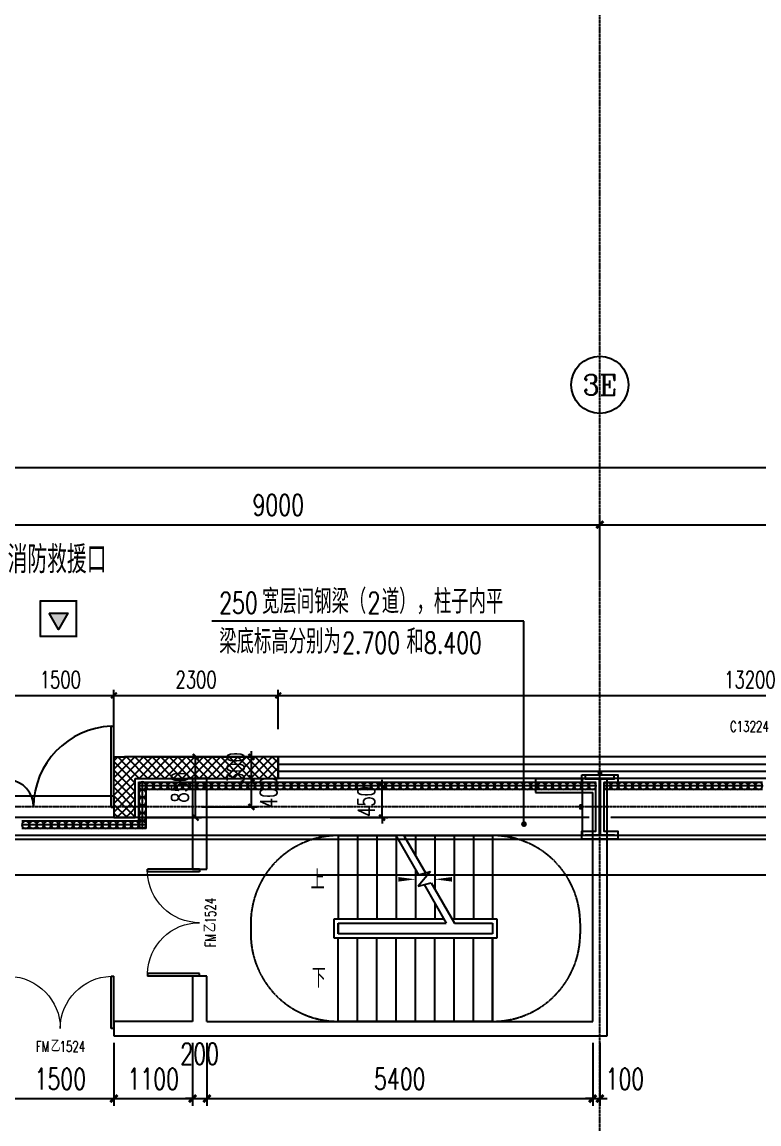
# Model space of a CAD drawing. Extents: x -954573 to 446329, y 489853 to 1226784.
# Drawn here: x -172940 to -162628, y 616286 to 631699 of the extents above; entities that cross this region are included whole.
import ezdxf
from ezdxf.enums import TextEntityAlignment as Align

# ---------------------------------------------------------------- set-up
doc = ezdxf.new("R2010")
doc.units = 0
doc.header["$LTSCALE"] = 10
doc.header["$MEASUREMENT"] = 0
doc.linetypes.add('10平面$0$DOTE', pattern=[2.42, 2, -0.2, 0.02, -0.2])
doc.linetypes.add('10平面$1$DASH', pattern=[0.35, 0.25, -0.1])
doc.layers.get('Defpoints').update_dxf_attribs({"color": 210})
for name, color, linetype in [('10平面$0$10平面$0$WINDOW', 8, 'Continuous'), ('10平面$0$A-AXIS-D', 8, 'Continuous'), ('10平面$0$A-AXIS-DOTE', 8, '10平面$0$DOTE'), ('10平面$0$A-AXIS-DP', 8, 'Continuous'), ('10平面$0$A-AXIS-SYMB', 8, 'Continuous'), ('10平面$0$A-HATCH-2', 8, 'Continuous'), ('10平面$0$A-HRAIL', 8, 'Continuous'), ('10平面$0$A-SFCE', 8, 'Continuous'), ('10平面$0$A-TEXT', 8, 'Continuous'), ('10平面$0$A-WINDOW', 8, 'Continuous'), ('10平面$0$A-加建区域', 252, 'Continuous'), ('10平面$0$AS-COLN', 8, 'Continuous'), ('10平面$0$AS-WALL', 8, 'Continuous'), ('10平面$0$DIM_SYMB', 8, 'Continuous'), ('10平面$0$DOOR_FIRE_TEXT', 7, 'Continuous'), ('10平面$0$PUB_HATCH', 8, 'Continuous'), ('10平面$0$PUB_TEXT', 8, 'Continuous'), ('10平面$0$RP-N2-01$0$$0$A-WIND-J', 8, 'Continuous'), ('10平面$0$RP-N2-01$0$A-WIND-J', 8, 'Continuous'), ('10平面$0$建-窗', 8, 'Continuous'), ('10平面$0$建-门窗编号', 8, 'Continuous'), ('A-LIN-V', 9, 'Continuous')]:
    doc.layers.add(name, color=color, linetype=linetype)
doc.styles.add('10平面$0$_TCH_AXIS', font='COMPLEX', dxfattribs={"bigfont": 'GBCBIG'})
doc.styles.add('10平面$0$_TCH_DIM', font='SIMPLEX', dxfattribs={"bigfont": 'GBCBIG'})
doc.styles.add('10平面$0$_TCH_DIM_T3', font='SIMPLEX', dxfattribs={"width": 0.705882, "bigfont": 'GBCBIG'})
doc.styles.add('10平面$0$_TCH_WINDOW', font='SIMPLEX', dxfattribs={"height": 3.5, "bigfont": 'GBCBIG'})
doc.styles.add('10平面$0$A-WIN-LABEL', font='SIMPLEX', dxfattribs={"bigfont": 'GBCBIG'})
doc.dimstyles.new('10平面$0$_TCH_ARCH&&10', dxfattribs={"dimtxt": 29.75, "dimasz": 10, "dimexe": 10, "dimexo": 10, "dimgap": 12.625, "dimtad": 1, "dimdec": 0, "dimzin": 0, "dimdsep": 46, "dimtxsty": '10平面$0$_TCH_DIM_T3', "dimblk": '10平面$0$_ArchTick', "dimcen": 0.09, "dimclrt": 7, "dimazin": 2, "dimtfac": 1, "dimtdec": 0, "dimtix": 1, "dimtmove": 2, "dimatfit": 3, "dimfxl": 0, "dimtolj": 1, "dimtzin": 0, "dimarcsym": 0})
doc.dimstyles.new('10平面$0$_TCH_ARCH&&100', dxfattribs={"dimtxt": 297.5, "dimasz": 100, "dimexe": 100, "dimexo": 100, "dimgap": 126.25, "dimtad": 1, "dimdec": 0, "dimzin": 0, "dimdsep": 46, "dimtxsty": '10平面$0$_TCH_DIM_T3', "dimblk": '10平面$0$_ArchTick', "dimcen": 0.09, "dimclrt": 7, "dimazin": 2, "dimtfac": 1, "dimtdec": 0, "dimtix": 1, "dimtmove": 2, "dimatfit": 3, "dimfxl": 0, "dimtolj": 1, "dimtzin": 0, "dimarcsym": 0})
doc.dimstyles.new('10平面$0$_TCH_ARCH&&80', dxfattribs={"dimtxt": 238, "dimasz": 80, "dimexe": 80, "dimexo": 80, "dimgap": 101, "dimtad": 1, "dimdec": 0, "dimzin": 0, "dimdsep": 46, "dimtxsty": '10平面$0$_TCH_DIM_T3', "dimblk": '10平面$0$_ArchTick', "dimcen": 0.09, "dimclrt": 7, "dimazin": 2, "dimtfac": 1, "dimtdec": 0, "dimtix": 1, "dimtmove": 2, "dimatfit": 3, "dimfxl": 0, "dimtolj": 1, "dimtzin": 0, "dimarcsym": 0})
pattern_1 = [(45, (60, 0), (-60.000061, 60.000061), []), (135, (60, 0), (-60.000061, -60.000061), [])]

# ---------------------------------------------------------------- blocks, each defined once
blk = doc.blocks.new('10平面$0$_ArchTick')
at = {"color": 0, "linetype": 'ByBlock', "const_width": 0.4}
blk.add_lwpolyline([(-0.5, -0.5), (0.5, 0.5)], dxfattribs=at)
blk = doc.blocks.new('*D3105')
at = {"layer": '10平面$0$A-AXIS-D', "color": 0, "lineweight": -2}
for p, q in [((46882, -180910), (46882, -180052)), ((46882, -180152), (55882, -180152)), ((55882, -180910), (55882, -180052))]:
    blk.add_line(p, q, dxfattribs=at)
at = {"layer": 'Defpoints', "color": 0}
for p in [(55882, -180152), (46882, -181010), (55882, -181010)]:
    blk.add_point(p, dxfattribs=at)
at = {"layer": '10平面$0$A-AXIS-D', "color": 0, "lineweight": -2, "xscale": 100, "yscale": 100, "zscale": 100, "rotation": 180}
blk.add_blockref('10平面$0$_ArchTick', (46882, -180152), dxfattribs=at)
at = {"layer": '10平面$0$A-AXIS-D', "color": 0, "lineweight": -2, "xscale": 100, "yscale": 100, "zscale": 100}
blk.add_blockref('10平面$0$_ArchTick', (55882, -180152), dxfattribs=at)
at = {"layer": '10平面$0$A-AXIS-D', "color": 7, "insert": (51382, -179877), "char_height": 297.5, "attachment_point": 5, "style": '10平面$0$_TCH_DIM_T3'}
blk.add_mtext('\\A1;9000', dxfattribs=at)
blk = doc.blocks.new('*D3106')
at = {"layer": '10平面$0$A-AXIS-D', "color": 0, "lineweight": -2}
for p, q in [((55882, -180910), (55882, -180052)), ((55882, -180152), (64882, -180152)), ((64882, -180910), (64882, -180052))]:
    blk.add_line(p, q, dxfattribs=at)
at = {"layer": 'Defpoints', "color": 0}
for p in [(64882, -180152), (55882, -181010), (64882, -181010)]:
    blk.add_point(p, dxfattribs=at)
at = {"layer": '10平面$0$A-AXIS-D', "color": 0, "lineweight": -2, "xscale": 100, "yscale": 100, "zscale": 100, "rotation": 180}
blk.add_blockref('10平面$0$_ArchTick', (55882, -180152), dxfattribs=at)
at = {"layer": '10平面$0$A-AXIS-D', "color": 0, "lineweight": -2, "xscale": 100, "yscale": 100, "zscale": 100}
blk.add_blockref('10平面$0$_ArchTick', (64882, -180152), dxfattribs=at)
at = {"layer": '10平面$0$A-AXIS-D', "color": 7, "insert": (60382, -179877), "char_height": 297.5, "attachment_point": 5, "style": '10平面$0$_TCH_DIM_T3'}
blk.add_mtext('\\A1;9000', dxfattribs=at)
blk = doc.blocks.new('*D3111')
at = {"layer": '10平面$0$A-AXIS-D', "color": 0, "lineweight": -2}
for p, q in [((-93018, -180810), (-93018, -179252)), ((92682, -180810), (92682, -179252)), ((-93018, -179352), (92682, -179352))]:
    blk.add_line(p, q, dxfattribs=at)
at = {"layer": 'Defpoints', "color": 0}
for p in [(92682, -179352), (-93018, -180910), (92682, -180910)]:
    blk.add_point(p, dxfattribs=at)
at = {"layer": '10平面$0$A-AXIS-D', "color": 0, "lineweight": -2, "xscale": 100, "yscale": 100, "zscale": 100, "rotation": 180}
blk.add_blockref('10平面$0$_ArchTick', (-93018, -179352), dxfattribs=at)
at = {"layer": '10平面$0$A-AXIS-D', "color": 0, "lineweight": -2, "xscale": 100, "yscale": 100, "zscale": 100}
blk.add_blockref('10平面$0$_ArchTick', (92682, -179352), dxfattribs=at)
at = {"layer": '10平面$0$A-AXIS-D', "color": 7, "insert": (-168, -179077), "char_height": 297.5, "attachment_point": 5, "style": '10平面$0$_TCH_DIM_T3'}
blk.add_mtext('\\A1;185700', dxfattribs=at)
blk = doc.blocks.new('*D3389')
at = {"layer": '10平面$0$A-AXIS-DP', "color": 0, "lineweight": -2}
for p, q in [((-168630, 621020), (-167822, 621020)), ((-167902, 621020), (-167902, 621100)), ((-167902, 620570), (-167902, 621020)), ((-168630, 620570), (-167822, 620570)), ((-167902, 620570), (-167902, 620490))]:
    blk.add_line(p, q, dxfattribs=at)
at = {"layer": 'Defpoints', "color": 0}
for p in [(-168710, 621020), (-167902, 621020), (-168710, 620570)]:
    blk.add_point(p, dxfattribs=at)
at = {"layer": '10平面$0$A-AXIS-DP', "color": 0, "lineweight": -2, "xscale": 80, "yscale": 80, "zscale": 80}
for p, rotation in [((-167902, 621020), 270), ((-167902, 620570), 90)]:
    blk.add_blockref('10平面$0$_ArchTick', p, dxfattribs=dict(at, rotation=rotation))
at = {"layer": '10平面$0$A-AXIS-DP', "color": 7, "insert": (-168122, 620795), "char_height": 238, "attachment_point": 5, "rotation": 90, "style": '10平面$0$_TCH_DIM_T3'}
blk.add_mtext('\\A1;450', dxfattribs=at)
blk = doc.blocks.new('10平面$0$4324324')
at = {"layer": '10平面$0$A-HATCH-2', "linetype": '10平面$1$DASH'}
for p, q in [((-294754.2, 620270), (-135554.2, 620270)), ((-294754.2, 619770), (-135554.2, 619770))]:
    blk.add_line(p, q, dxfattribs=at)
blk = doc.blocks.new('*D3408')
at = {"layer": '10平面$0$A-AXIS-DP', "color": 0, "lineweight": -2}
for p, q in [((-165054, 621030), (-165054, 621079)), ((-165054, 621069), (-164654, 621069)), ((-164654, 621030), (-164654, 621079))]:
    blk.add_line(p, q, dxfattribs=at)
at = {"layer": 'Defpoints', "color": 0}
for p in [(-165054, 621020), (-164654, 621069), (-164654, 621020)]:
    blk.add_point(p, dxfattribs=at)
at = {"layer": '10平面$0$A-AXIS-DP', "color": 0, "lineweight": -2, "xscale": 10, "yscale": 10, "zscale": 10, "rotation": 180}
blk.add_blockref('10平面$0$_ArchTick', (-165054, 621069), dxfattribs=at)
at = {"layer": '10平面$0$A-AXIS-DP', "color": 0, "lineweight": -2, "xscale": 10, "yscale": 10, "zscale": 10}
blk.add_blockref('10平面$0$_ArchTick', (-164654, 621069), dxfattribs=at)
at = {"layer": '10平面$0$A-AXIS-DP', "color": 7, "insert": (-164854, 621096), "char_height": 29.8, "attachment_point": 5, "style": '10平面$0$_TCH_DIM_T3'}
blk.add_mtext('\\A1;400', dxfattribs=at)
blk = doc.blocks.new('*D3409')
at = {"layer": '10平面$0$A-AXIS-DP', "color": 0, "lineweight": -2}
for p, q in [((-165064, 621020), (-165105, 621020)), ((-165095, 620220), (-165095, 621020)), ((-165064, 620220), (-165105, 620220))]:
    blk.add_line(p, q, dxfattribs=at)
at = {"layer": 'Defpoints', "color": 0}
for p in [(-165095, 621020), (-165054, 621020), (-165054, 620220)]:
    blk.add_point(p, dxfattribs=at)
at = {"layer": '10平面$0$A-AXIS-DP', "color": 0, "lineweight": -2, "xscale": 10, "yscale": 10, "zscale": 10}
for p, rotation in [((-165095, 621020), 90), ((-165095, 620220), 270)]:
    blk.add_blockref('10平面$0$_ArchTick', p, dxfattribs=dict(at, rotation=rotation))
at = {"layer": '10平面$0$A-AXIS-DP', "color": 7, "insert": (-165123, 620620), "char_height": 29.8, "attachment_point": 5, "rotation": 90, "style": '10平面$0$_TCH_DIM_T3'}
blk.add_mtext('\\A1;800', dxfattribs=at)
blk = doc.blocks.new('10平面$0$RP-N2-01$0$$0$xfjy')
at = {"layer": '10平面$0$RP-N2-01$0$$0$A-WIND-J'}
h = blk.add_hatch(color=256, dxfattribs=at)
h.dxf.hatch_style = 1
h.paths.add_polyline_path([(1141876, -26214), (1142135, -26214), (1142005, -25989)])
at = {"layer": '10平面$0$RP-N2-01$0$$0$A-WIND-J', "const_width": 25}
blk.add_lwpolyline([(1141755, -25889), (1141755, -26389), (1142255, -26389), (1142255, -25889)], close=True, dxfattribs=at)
at = {"layer": '10平面$0$RP-N2-01$0$$0$A-WIND-J'}
for points in [[(1141755, -26389), (1142255, -26389), (1142255, -25889), (1141755, -25889)], [(1141876, -26214), (1142135, -26214), (1142005, -25989)]]:
    blk.add_lwpolyline(points, close=True, dxfattribs=at)
blk = doc.blocks.new('10平面$0$RP-N2-01$0$xfjy')
at = {"layer": '10平面$0$RP-N2-01$0$$0$A-WIND-J'}
blk.add_blockref('10平面$0$RP-N2-01$0$$0$xfjy', (0, 0), dxfattribs=at)
blk = doc.blocks.new('10平面$0$1232')
at = {"layer": '10平面$0$RP-N2-01$0$A-WIND-J', "xscale": -1, "rotation": 180}
blk.add_blockref('10平面$0$RP-N2-01$0$xfjy', (-1314435, 597215, 0), dxfattribs=at)
at = {"layer": '10平面$0$A-TEXT', "style": '10平面$0$_TCH_DIM'}
blk.add_text('消防救援口', height=384.1, dxfattribs=at).set_placement((-173141, 623989, 0))
blk = doc.blocks.new('10平面$0$$DorLib2D$00000002')
for p, q in [((-0.5, 0), (-0.5, 0.4875)), ((-0.475, 0.4875), (-0.5, 0.4875)), ((-0.475, 0), (-0.475, 0.4875)), ((0.475, 0), (0.475, 0.4875)), ((0.475, 0.4875), (0.5, 0.4875)), ((0.5, 0), (0.5, 0.4875)), ((-0.5, 0), (-0.475, 0)), ((0.5, 0), (0.475, 0))]:
    blk.add_line(p, q)
at = {"lineweight": 13}
for centre, start, end in [((-0.4875, 0), 0, 88.53072), ((0.4875, 0), 91.46928, 180)]:
    blk.add_arc(centre, 0.4875, start, end, dxfattribs=at)
blk = doc.blocks.new('*D3512')
at = {"layer": '10平面$0$A-加建区域', "color": 0, "lineweight": -2}
for p, q in [((-173154, 617420), (-173154, 616540)), ((-171654, 617420), (-171654, 616540)), ((-173154, 616640), (-171654, 616640))]:
    blk.add_line(p, q, dxfattribs=at)
at = {"layer": 'Defpoints', "color": 0}
for p in [(-173154, 617520), (-171654, 617520), (-171654, 616640)]:
    blk.add_point(p, dxfattribs=at)
at = {"layer": '10平面$0$A-加建区域', "color": 0, "lineweight": -2, "xscale": 100, "yscale": 100, "zscale": 100, "rotation": 180}
blk.add_blockref('10平面$0$_ArchTick', (-173154, 616640), dxfattribs=at)
at = {"layer": '10平面$0$A-加建区域', "color": 0, "lineweight": -2, "xscale": 100, "yscale": 100, "zscale": 100}
blk.add_blockref('10平面$0$_ArchTick', (-171654, 616640), dxfattribs=at)
at = {"layer": '10平面$0$A-加建区域', "color": 7, "insert": (-172404, 616915), "char_height": 297.5, "attachment_point": 5, "style": '10平面$0$_TCH_DIM_T3'}
blk.add_mtext('\\A1;1500', dxfattribs=at)
blk = doc.blocks.new('*D3513')
at = {"layer": '10平面$0$A-加建区域', "color": 0, "lineweight": -2}
for p, q in [((-171654, 617420), (-171654, 616540)), ((-170554, 617420), (-170554, 616540)), ((-171654, 616640), (-170554, 616640))]:
    blk.add_line(p, q, dxfattribs=at)
at = {"layer": 'Defpoints', "color": 0}
for p in [(-171654, 617520), (-170554, 617520), (-170554, 616640)]:
    blk.add_point(p, dxfattribs=at)
at = {"layer": '10平面$0$A-加建区域', "color": 0, "lineweight": -2, "xscale": 100, "yscale": 100, "zscale": 100, "rotation": 180}
blk.add_blockref('10平面$0$_ArchTick', (-171654, 616640), dxfattribs=at)
at = {"layer": '10平面$0$A-加建区域', "color": 0, "lineweight": -2, "xscale": 100, "yscale": 100, "zscale": 100}
blk.add_blockref('10平面$0$_ArchTick', (-170554, 616640), dxfattribs=at)
at = {"layer": '10平面$0$A-加建区域', "color": 7, "insert": (-171104, 616915), "char_height": 297.5, "attachment_point": 5, "style": '10平面$0$_TCH_DIM_T3'}
blk.add_mtext('\\A1;1100', dxfattribs=at)
blk = doc.blocks.new('*D3514')
at = {"layer": '10平面$0$A-加建区域', "color": 0, "lineweight": -2}
for p, q in [((-170554, 617420), (-170554, 616540)), ((-170354, 617420), (-170354, 616540)), ((-170554, 616640), (-170654, 616640)), ((-170554, 616640), (-170354, 616640)), ((-170354, 616640), (-170254, 616640))]:
    blk.add_line(p, q, dxfattribs=at)
at = {"layer": 'Defpoints', "color": 0}
for p in [(-170554, 617520), (-170354, 617520), (-170354, 616640)]:
    blk.add_point(p, dxfattribs=at)
at = {"layer": '10平面$0$A-加建区域', "color": 0, "lineweight": -2, "xscale": 100, "yscale": 100, "zscale": 100}
blk.add_blockref('10平面$0$_ArchTick', (-170554, 616640), dxfattribs=at)
at = {"layer": '10平面$0$A-加建区域', "color": 0, "lineweight": -2, "xscale": 100, "yscale": 100, "zscale": 100, "rotation": 180}
blk.add_blockref('10平面$0$_ArchTick', (-170354, 616640), dxfattribs=at)
at = {"layer": '10平面$0$A-加建区域', "color": 7, "insert": (-170454, 617265), "char_height": 297.5, "attachment_point": 5, "style": '10平面$0$_TCH_DIM_T3'}
blk.add_mtext('\\A1;200', dxfattribs=at)
blk = doc.blocks.new('*D3515')
at = {"layer": '10平面$0$A-加建区域', "color": 0, "lineweight": -2}
for p, q in [((-170354, 617420), (-170354, 616540)), ((-164954, 617420), (-164954, 616540)), ((-170354, 616640), (-164954, 616640))]:
    blk.add_line(p, q, dxfattribs=at)
at = {"layer": 'Defpoints', "color": 0}
for p in [(-170354, 617520), (-164954, 617520), (-164954, 616640)]:
    blk.add_point(p, dxfattribs=at)
at = {"layer": '10平面$0$A-加建区域', "color": 0, "lineweight": -2, "xscale": 100, "yscale": 100, "zscale": 100, "rotation": 180}
blk.add_blockref('10平面$0$_ArchTick', (-170354, 616640), dxfattribs=at)
at = {"layer": '10平面$0$A-加建区域', "color": 0, "lineweight": -2, "xscale": 100, "yscale": 100, "zscale": 100}
blk.add_blockref('10平面$0$_ArchTick', (-164954, 616640), dxfattribs=at)
at = {"layer": '10平面$0$A-加建区域', "color": 7, "insert": (-167654, 616915), "char_height": 297.5, "attachment_point": 5, "style": '10平面$0$_TCH_DIM_T3'}
blk.add_mtext('\\A1;5400', dxfattribs=at)
blk = doc.blocks.new('*D3516')
at = {"layer": '10平面$0$A-加建区域', "color": 0, "lineweight": -2}
for p, q in [((-164954, 617420), (-164954, 616540)), ((-164854, 617420), (-164854, 616540)), ((-164954, 616640), (-165054, 616640)), ((-164954, 616640), (-164854, 616640)), ((-164854, 616640), (-164754, 616640))]:
    blk.add_line(p, q, dxfattribs=at)
at = {"layer": 'Defpoints', "color": 0}
for p in [(-164954, 617520), (-164854, 617520), (-164854, 616640)]:
    blk.add_point(p, dxfattribs=at)
at = {"layer": '10平面$0$A-加建区域', "color": 0, "lineweight": -2, "xscale": 100, "yscale": 100, "zscale": 100}
blk.add_blockref('10平面$0$_ArchTick', (-164954, 616640), dxfattribs=at)
at = {"layer": '10平面$0$A-加建区域', "color": 0, "lineweight": -2, "xscale": 100, "yscale": 100, "zscale": 100, "rotation": 180}
blk.add_blockref('10平面$0$_ArchTick', (-164854, 616640), dxfattribs=at)
at = {"layer": '10平面$0$A-加建区域', "color": 7, "insert": (-164504, 616915), "char_height": 297.5, "attachment_point": 5, "style": '10平面$0$_TCH_DIM_T3'}
blk.add_mtext('\\A1;100', dxfattribs=at)
blk = doc.blocks.new('10平面$0$99平面图例外参$0$$LinePat$圆环')
for points in [[(0, 150), (300, 150)], [(0, 0), (300, 0)], [(0, -150), (300, -150)]]:
    blk.add_lwpolyline(points)
at = {"color": 0}
blk.add_circle((150, 0), 150, dxfattribs=at)
blk = doc.blocks.new('10平面$0$34242343243')
at = {"layer": '10平面$0$A-HRAIL', "yscale": 0.3333333333333333, "zscale": 0.3333333333333333}
for p, xscale, rotation in [((-171254, 620962), -0.3611111227129974, 270), ((-171203, 621014), -0.3384127415496768, 359.9999999997966), ((-171101, 621014), -0.3384127415496768, 359.9999999997966), ((-171000, 621014), -0.3384127415496768, 359.9999999997966), ((-170898, 621014), -0.3384127415496768, 359.9999999997966), ((-170797, 621014), -0.3384127415496768, 359.9999999997966), ((-170695, 621014), -0.3384127415496768, 359.9999999997966), ((-170594, 621014), -0.3384127415496768, 359.9999999997966), ((-170492, 621014), -0.3384127415496768, 359.9999999997966), ((-170390, 621014), -0.3384127415496768, 359.9999999997966), ((-170289, 621014), -0.3384127415496768, 359.9999999997966), ((-170187, 621014), -0.3384127415496768, 359.9999999997966), ((-170086, 621014), -0.3384127415496768, 359.9999999997966), ((-169984, 621014), -0.3384127415496768, 359.9999999997966), ((-169883, 621014), -0.3384127415496768, 359.9999999997966), ((-169781, 621014), -0.3384127415496768, 359.9999999997966), ((-169680, 621014), -0.3384127415496768, 359.9999999997966), ((-169578, 621014), -0.3384127415496768, 359.9999999997966), ((-169477, 621014), -0.3384127415496768, 359.9999999997966), ((-169375, 621014), -0.3384127415496768, 359.9999999997966), ((-169274, 621014), -0.3384127415496768, 359.9999999997966), ((-169172, 621014), -0.3384127415496768, 359.9999999997966), ((-169071, 621014), -0.3384127415496768, 359.9999999997966), ((-168969, 621014), -0.3384127415496768, 359.9999999997966), ((-168868, 621014), -0.3384127415496768, 359.9999999997966), ((-168766, 621014), -0.3384127415496768, 359.9999999997966), ((-168665, 621014), -0.3384127415496768, 359.9999999997966), ((-168563, 621014), -0.3384127415496768, 359.9999999997966), ((-168462, 621014), -0.3384127415496768, 359.9999999997966), ((-168360, 621014), -0.3384127415496768, 359.9999999997966), ((-168258, 621014), -0.3384127415496768, 359.9999999997966), ((-168157, 621014), -0.3384127415496768, 359.9999999997966), ((-168055, 621014), -0.3384127415496768, 359.9999999997966), ((-167954, 621014), -0.3384127415496768, 359.9999999997966), ((-167852, 621014), -0.3384127415496768, 359.9999999997966), ((-167751, 621014), -0.3384127415496768, 359.9999999997966), ((-167649, 621014), -0.3384127415496768, 359.9999999997966), ((-167548, 621014), -0.3384127415496768, 359.9999999997966), ((-167446, 621014), -0.3384127415496768, 359.9999999997966), ((-167345, 621014), -0.3384127415496768, 359.9999999997966), ((-167243, 621014), -0.3384127415496768, 359.9999999997966), ((-167142, 621014), -0.3384127415496768, 359.9999999997966), ((-167040, 621014), -0.3384127415496768, 359.9999999997966), ((-166939, 621014), -0.3384127415496768, 359.9999999997966), ((-166837, 621014), -0.3384127415496768, 359.9999999997966), ((-166736, 621014), -0.3384127415496768, 359.9999999997966), ((-166634, 621014), -0.3384127415496768, 359.9999999997966), ((-166533, 621014), -0.3384127415496768, 359.9999999997966), ((-166431, 621014), -0.3384127415496768, 359.9999999997966), ((-166330, 621014), -0.3384127415496768, 359.9999999997966), ((-166228, 621014), -0.3384127415496768, 359.9999999997966), ((-166126, 621014), -0.3384127415496768, 359.9999999997966), ((-166025, 621014), -0.3384127415496768, 359.9999999997966), ((-165923, 621014), -0.3384127415496768, 359.9999999997966), ((-165822, 621014), -0.3384127415496768, 359.9999999997966), ((-165720, 621014), -0.3384127415496768, 359.9999999997966), ((-165619, 621014), -0.3384127415496768, 359.9999999997966), ((-165517, 621014), -0.3384127415496768, 359.9999999997966), ((-165416, 621014), -0.3384127415496768, 359.9999999997966), ((-165314, 621014), -0.3384127415496768, 359.9999999997966), ((-165213, 621014), -0.3384127415496768, 359.9999999997966), ((-165111, 621014), -0.3384127415496768, 359.9999999997966), ((-165010, 621014), -0.3384127415496768, 359.9999999997966), ((-164908, 621014), -0.3384127415496768, 359.9999999997966), ((-164699, 621014), -0.3368181818181785, 359.9999999997967), ((-164598, 621014), -0.3368181818181785, 359.9999999997967), ((-164497, 621014), -0.3368181818181785, 359.9999999997967), ((-164396, 621014), -0.3368181818181785, 359.9999999997967), ((-164295, 621014), -0.3368181818181785, 359.9999999997967), ((-164194, 621014), -0.3368181818181785, 359.9999999997967), ((-164093, 621014), -0.3368181818181785, 359.9999999997967), ((-163992, 621014), -0.3368181818181785, 359.9999999997967), ((-163891, 621014), -0.3368181818181785, 359.9999999997967), ((-163790, 621014), -0.3368181818181785, 359.9999999997967), ((-163689, 621014), -0.3368181818181785, 359.9999999997967), ((-163588, 621014), -0.3368181818181785, 359.9999999997967), ((-163487, 621014), -0.3368181818181785, 359.9999999997967), ((-163386, 621014), -0.3368181818181785, 359.9999999997967), ((-163285, 621014), -0.3368181818181785, 359.9999999997967), ((-163183, 621014), -0.3368181818181785, 359.9999999997967), ((-163082, 621014), -0.3368181818181785, 359.9999999997967), ((-162981, 621014), -0.3368181818181785, 359.9999999997967), ((-162880, 621014), -0.3368181818181785, 359.9999999997967), ((-162779, 621014), -0.3368181818181785, 359.9999999997967), ((-162678, 621014), -0.3368181818181785, 359.9999999997967), ((-162577, 621014), -0.3368181818181785, 359.9999999997967), ((-171254, 620853), -0.3611111227129974, 270), ((-171254, 620745), -0.3611111227129974, 270), ((-171254, 620637), -0.3611111227129974, 270), ((-171254, 620528), -0.3611111227129974, 270), ((-171254, 620420), -0.3611111227129974, 270)]:
    blk.add_blockref('10平面$0$99平面图例外参$0$$LinePat$圆环', p, dxfattribs=dict(at, xscale=xscale, rotation=rotation))
at = {"layer": '10平面$0$A-HRAIL', "xscale": -0.3402776645623614, "yscale": 0.3333333333333333, "zscale": 0.3333333333333333}
for p in [(-172838, 620470), (-172735, 620470), (-172633, 620470), (-172531, 620470), (-172429, 620470), (-172327, 620470), (-172225, 620470), (-172123, 620470), (-172021, 620470), (-171919, 620470), (-171817, 620470), (-171715, 620470), (-171613, 620470), (-171510, 620470), (-171408, 620470), (-171306, 620470), (-171204, 620470)]:
    blk.add_blockref('10平面$0$99平面图例外参$0$$LinePat$圆环', p, dxfattribs=at)
blk = doc.blocks.new('*D3882')
at = {"layer": '10平面$0$A-AXIS-DP', "color": 0, "lineweight": -2}
for p, q in [((-169730, 621420), (-169730, 621500)), ((-170424, 621420), (-169650, 621420)), ((-169730, 621120), (-169730, 621420)), ((-170424, 621120), (-169650, 621120)), ((-169730, 621120), (-169730, 621040))]:
    blk.add_line(p, q, dxfattribs=at)
at = {"layer": 'Defpoints', "color": 0}
for p in [(-170504, 621420), (-169730, 621420), (-170504, 621120)]:
    blk.add_point(p, dxfattribs=at)
at = {"layer": '10平面$0$A-AXIS-DP', "color": 0, "lineweight": -2, "xscale": 80, "yscale": 80, "zscale": 80}
for p, rotation in [((-169730, 621420), 270), ((-169730, 621120), 90)]:
    blk.add_blockref('10平面$0$_ArchTick', p, dxfattribs=dict(at, rotation=rotation))
at = {"layer": '10平面$0$A-AXIS-DP', "color": 7, "insert": (-169950, 621270), "char_height": 238, "attachment_point": 5, "rotation": 90, "style": '10平面$0$_TCH_DIM_T3'}
blk.add_mtext('\\A1;300', dxfattribs=at)
blk = doc.blocks.new('*D3883')
at = {"layer": '10平面$0$A-AXIS-DP', "color": 0, "lineweight": -2}
for p, q in [((-170424, 621120), (-169650, 621120)), ((-169730, 620720), (-169730, 621120)), ((-170424, 620720), (-169650, 620720))]:
    blk.add_line(p, q, dxfattribs=at)
at = {"layer": 'Defpoints', "color": 0}
for p in [(-170504, 621120), (-169730, 621120), (-170504, 620720)]:
    blk.add_point(p, dxfattribs=at)
at = {"layer": '10平面$0$A-AXIS-DP', "color": 0, "lineweight": -2, "xscale": 80, "yscale": 80, "zscale": 80}
for p, rotation in [((-169730, 621120), 90), ((-169730, 620720), 270)]:
    blk.add_blockref('10平面$0$_ArchTick', p, dxfattribs=dict(at, rotation=rotation))
at = {"layer": '10平面$0$A-AXIS-DP', "color": 7, "insert": (-169490, 620920), "char_height": 238, "attachment_point": 5, "rotation": 90, "style": '10平面$0$_TCH_DIM_T3'}
blk.add_mtext('\\A1;400', dxfattribs=at)
blk = doc.blocks.new('*D3884')
at = {"layer": '10平面$0$A-AXIS-DP', "color": 0, "lineweight": -2}
for p, q in [((-171274, 621420), (-170430, 621420)), ((-170510, 620570), (-170510, 621420)), ((-171274, 620570), (-170430, 620570))]:
    blk.add_line(p, q, dxfattribs=at)
at = {"layer": 'Defpoints', "color": 0}
for p in [(-171354, 621420), (-170510, 621420), (-171354, 620570)]:
    blk.add_point(p, dxfattribs=at)
at = {"layer": '10平面$0$A-AXIS-DP', "color": 0, "lineweight": -2, "xscale": 80, "yscale": 80, "zscale": 80}
for p, rotation in [((-170510, 621420), 90), ((-170510, 620570), 270)]:
    blk.add_blockref('10平面$0$_ArchTick', p, dxfattribs=dict(at, rotation=rotation))
at = {"layer": '10平面$0$A-AXIS-DP', "color": 7, "insert": (-170730, 620995), "char_height": 238, "attachment_point": 5, "rotation": 90, "style": '10平面$0$_TCH_DIM_T3'}
blk.add_mtext('\\A1;850', dxfattribs=at)
blk = doc.blocks.new('*D4073')
at = {"layer": '10平面$0$A-AXIS-DP', "color": 0, "lineweight": -2}
for p, q in [((-173154, 621810), (-173154, 622360)), ((-173154, 622280), (-171654, 622280)), ((-171654, 621810), (-171654, 622360))]:
    blk.add_line(p, q, dxfattribs=at)
at = {"layer": 'Defpoints', "color": 0}
for p in [(-171654, 622280), (-173154, 621730), (-171654, 621730)]:
    blk.add_point(p, dxfattribs=at)
at = {"layer": '10平面$0$A-AXIS-DP', "color": 0, "lineweight": -2, "xscale": 80, "yscale": 80, "zscale": 80, "rotation": 180}
blk.add_blockref('10平面$0$_ArchTick', (-173154, 622280), dxfattribs=at)
at = {"layer": '10平面$0$A-AXIS-DP', "color": 0, "lineweight": -2, "xscale": 80, "yscale": 80, "zscale": 80}
blk.add_blockref('10平面$0$_ArchTick', (-171654, 622280), dxfattribs=at)
at = {"layer": '10平面$0$A-AXIS-DP', "color": 7, "insert": (-172404, 622500), "char_height": 238, "attachment_point": 5, "style": '10平面$0$_TCH_DIM_T3'}
blk.add_mtext('\\A1;1500', dxfattribs=at)
blk = doc.blocks.new('*D4074')
at = {"layer": '10平面$0$A-AXIS-DP', "color": 0, "lineweight": -2}
for p, q in [((-171654, 621810), (-171654, 622360)), ((-171654, 622280), (-169354, 622280)), ((-169354, 621810), (-169354, 622360))]:
    blk.add_line(p, q, dxfattribs=at)
at = {"layer": 'Defpoints', "color": 0}
for p in [(-169354, 622280), (-171654, 621730), (-169354, 621730)]:
    blk.add_point(p, dxfattribs=at)
at = {"layer": '10平面$0$A-AXIS-DP', "color": 0, "lineweight": -2, "xscale": 80, "yscale": 80, "zscale": 80, "rotation": 180}
blk.add_blockref('10平面$0$_ArchTick', (-171654, 622280), dxfattribs=at)
at = {"layer": '10平面$0$A-AXIS-DP', "color": 0, "lineweight": -2, "xscale": 80, "yscale": 80, "zscale": 80}
blk.add_blockref('10平面$0$_ArchTick', (-169354, 622280), dxfattribs=at)
at = {"layer": '10平面$0$A-AXIS-DP', "color": 7, "insert": (-170504, 622500), "char_height": 238, "attachment_point": 5, "style": '10平面$0$_TCH_DIM_T3'}
blk.add_mtext('\\A1;2300', dxfattribs=at)
blk = doc.blocks.new('*D4075')
at = {"layer": '10平面$0$A-AXIS-DP', "color": 0, "lineweight": -2}
for p, q in [((-169354, 621810), (-169354, 622360)), ((-169354, 622280), (-156154, 622280)), ((-156154, 621810), (-156154, 622360))]:
    blk.add_line(p, q, dxfattribs=at)
at = {"layer": 'Defpoints', "color": 0}
for p in [(-156154, 622280), (-169354, 621730), (-156154, 621730)]:
    blk.add_point(p, dxfattribs=at)
at = {"layer": '10平面$0$A-AXIS-DP', "color": 0, "lineweight": -2, "xscale": 80, "yscale": 80, "zscale": 80, "rotation": 180}
blk.add_blockref('10平面$0$_ArchTick', (-169354, 622280), dxfattribs=at)
at = {"layer": '10平面$0$A-AXIS-DP', "color": 0, "lineweight": -2, "xscale": 80, "yscale": 80, "zscale": 80}
blk.add_blockref('10平面$0$_ArchTick', (-156154, 622280), dxfattribs=at)
at = {"layer": '10平面$0$A-AXIS-DP', "color": 7, "insert": (-162754, 622500), "char_height": 238, "attachment_point": 5, "style": '10平面$0$_TCH_DIM_T3'}
blk.add_mtext('\\A1;13200', dxfattribs=at)
blk = doc.blocks.new('10平面$0$WINDOW2DLIB$DYNSTYLE$00000005')
at = {"color": 0}
for points in [[(-0.5, 0.5), (-0.5, -0.5)], [(-0.5, 0.5), (0.5, 0.5)], [(0.5, -0.5), (0.5, 0.5)], [(0.5, 0.1667), (-0.5, 0.1667)], [(0.5, -0.1667), (-0.5, -0.1667)], [(-0.5, -0.5), (0.5, -0.5)]]:
    blk.add_lwpolyline(points, dxfattribs=at)
blk = doc.blocks.new('10平面$0$DOOR2DLIB$SYSLIB$00000123')
at = {"color": 0}
for p, q in [((0.475, -0.001), (0.475, 0.752)), ((0.475, 0.752), (0.5, 0.752)), ((0.5, -0.001), (0.5, 0.752)), ((-0.5, 0), (-0.5, 0.252)), ((-0.475, 0.252), (-0.5, 0.252)), ((-0.475, 0), (-0.475, 0.252)), ((-0.475, 0), (-0.5, 0)), ((0.475, -0.001), (0.5, -0.001))]:
    blk.add_line(p, q, dxfattribs=at)
for centre, radius, start, end in [((0.505, -0.002), 0.755, 92.2493, 179.7238), ((-0.501, 0.003), 0.251, 359.7899, 84.0974)]:
    blk.add_arc(centre, radius, start, end, dxfattribs=at)
blk = doc.blocks.new('10平面$0$dote')
at = {"layer": '10平面$0$A-AXIS-D'}
blk.add_circle((55882.2, -178196), 400, dxfattribs=at)
at = {"layer": '10平面$0$A-AXIS-DOTE', "ltscale": 2}
for p, q in [((55882.2, -264080), (55882.2, -167560.7)), ((98696.4, -184100), (-97273.6, -184100))]:
    blk.add_line(p, q, dxfattribs=at)
at = {"layer": '10平面$0$PUB_TEXT', "style": '10平面$0$_TCH_AXIS'}
blk.add_text('3E', height=288.12, dxfattribs=at).set_placement((55642.1, -178340.1), (56122.3, -178340.1), align=Align.FIT)
at = {"layer": '10平面$0$A-AXIS-D'}
for base, p1, p2, picture, middle in [((92682.2, -179352.2), (-93017.8, -180910.2), (92682.2, -180910.2), '*D3111', (-167.8, -179077.2)), ((55882.2, -180152.2), (46882.2, -181010.2), (55882.2, -181010.2), '*D3105', (51382.2, -179877.2)), ((64882.2, -180152.2), (55882.2, -181010.2), (64882.2, -181010.2), '*D3106', (60382.2, -179877.2))]:
    dim = blk.add_linear_dim(base=base, p1=p1, p2=p2, angle=0, dimstyle='10平面$0$_TCH_ARCH&&100', override={"dimgap": 0}, dxfattribs=at)
    dim.commit()
    dim.dimension.update_dxf_attribs({"geometry": picture, "text_midpoint": middle, "dimtype": 129})
blk = doc.blocks.new('10平面$0$3243243')
at = {"layer": '10平面$0$A-AXIS-SYMB'}
for p, q in [((-165915.8, 623320), (-170285.8, 623320)), ((-165915.8, 620480), (-165915.8, 623320))]:
    blk.add_line(p, q, dxfattribs=at)
at = {"layer": '10平面$0$A-AXIS-SYMB', "const_width": 40}
blk.add_lwpolyline([(-165915.8, 620460, 1), (-165915.8, 620500, 1)], format="xyb", close=True, dxfattribs=at)
at = {"layer": '10平面$0$A-SFCE', "color": 2, "linetype": '10平面$1$DASH'}
for p, q in [((-165004.2, 620570), (-173704.2, 620570)), ((-165004.2, 620320), (-173704.2, 620320))]:
    blk.add_line(p, q, dxfattribs=at)
at = {"layer": '10平面$0$A-SFCE', "linetype": '10平面$1$DASH'}
for p, q in [((-147004.2, 620570), (-164704.2, 620570)), ((-147004.2, 620320), (-164704.2, 620320))]:
    blk.add_line(p, q, dxfattribs=at)
at = {"layer": '10平面$0$PUB_TEXT', "style": '10平面$0$_TCH_DIM'}
for s, height, p in [('宽层间钢梁（', 337.59, (-169580.8, 623425)), ('道），柱子内平', 337.59, (-167906.3, 623425)), ('梁底标高分别为', 337.59, (-170180.8, 622865)), ('和', 337.6, (-167560.6, 622865))]:
    blk.add_text(s, height=height, dxfattribs=at).set_placement(p)
at = {"layer": '10平面$0$PUB_TEXT', "style": '10平面$0$_TCH_DIM', "width": 0.705882}
for s, p in [('250', (-170180.8, 623425)), ('2', (-168106.3, 623425)), ('2.700', (-168460.6, 622865)), ('8.400', (-167314.9, 622865))]:
    blk.add_text(s, height=297.5, dxfattribs=at).set_placement(p)
at = {"layer": '10平面$0$A-AXIS-DP', "color": 1}
dim = blk.add_aligned_dim(p1=(-168710, 620570), p2=(-168710, 621020), distance=-808, dimstyle='10平面$0$_TCH_ARCH&&80', dxfattribs=at)
dim.commit()
dim.dimension.update_dxf_attribs({"geometry": '*D3389', "text_midpoint": (-168122, 620795)})
blk = doc.blocks.new('10平面$0$w42343243')
at = {"layer": '10平面$0$A-HATCH-2'}
blk.add_lwpolyline([(-165104.2, 621070), (-164604.2, 621070), (-164604.2, 620958), (-164800.2, 620958), (-164800.2, 620282), (-164604.2, 620282), (-164604.2, 620170), (-165104.2, 620170), (-165104.2, 620282), (-164908.2, 620282), (-164908.2, 620958), (-165104.2, 620958)], close=True, dxfattribs=at)
at = {"layer": '10平面$0$AS-COLN', "color": 3}
blk.add_lwpolyline([(-165054.2, 621020), (-164654.2, 621020), (-164654.2, 621008), (-164850.2, 621008), (-164850.2, 620232), (-164654.2, 620232), (-164654.2, 620220), (-165054.2, 620220), (-165054.2, 620232), (-164858.2, 620232), (-164858.2, 621008), (-165054.2, 621008)], close=True, dxfattribs=at)
at = {"layer": '10平面$0$A-AXIS-DP'}
for p1, p2, distance, picture, middle in [((-165054.2, 620220), (-165054.2, 621020), 41.2, '*D3409', (-165122.9, 620620)), ((-165054.2, 621020), (-164654.2, 621020), 48.8, '*D3408', (-164854.2, 621096.2))]:
    dim = blk.add_aligned_dim(p1=p1, p2=p2, distance=distance, dimstyle='10平面$0$_TCH_ARCH&&10', dxfattribs=at)
    dim.commit()
    dim.dimension.update_dxf_attribs({"geometry": picture, "text_midpoint": middle})
blk = doc.blocks.new('10平面$0$42343')
at = {"layer": '10平面$0$A-WINDOW'}
blk.add_blockref('10平面$0$w42343243', (0, 100), dxfattribs=at)
blk = doc.blocks.new('10平面$0$333')
at = {"layer": '10平面$0$A-SFCE', "color": 9, "linetype": '10平面$1$DASH'}
for p, q in [((-169739.2, 619094.9), (-169739.2, 618944.9)), ((-165129.2, 619094.9), (-165129.2, 618944.9))]:
    blk.add_line(p, q, dxfattribs=at)
for points in [[(-168514.2, 620319.9, 0.4142136), (-169739.2, 619094.9)], [(-166354.2, 620319.9, -0.4142136), (-165129.2, 619094.9)], [(-168514.2, 617719.9, -0.4142136), (-169739.2, 618944.9)], [(-166354.2, 617719.9, 0.4142136), (-165129.2, 618944.9)]]:
    blk.add_lwpolyline(points, format="xyb", dxfattribs=at)
at = {"layer": '10平面$0$A-加建区域'}
for p, q in [((-170554.2, 621119.9), (-170554.2, 619851.2)), ((-170354.2, 621119.9), (-170554.2, 621119.9)), ((-170354.2, 619851.2), (-170354.2, 621119.9)), ((-165754.2, 621119.9), (-164954.2, 621119.9)), ((-165754.2, 621119.9), (-165754.2, 620919.9)), ((-164954.2, 621119.9), (-164954.2, 621119.9)), ((-164954.2, 621119.9), (-164754.2, 621119.9)), ((-164754.2, 621019.9), (-164754.2, 621119.9)), ((-164754.2, 617519.9), (-164754.2, 621019.9)), ((-165754.2, 620919.9), (-164954.2, 620919.9)), ((-164954.2, 617719.9), (-164954.2, 620919.9)), ((-168514.2, 620319.9), (-167710.5, 620319.9)), ((-168514.2, 620319.9), (-168514.2, 619154.9)), ((-168244.2, 620319.9), (-168244.2, 619154.9)), ((-167974.2, 620319.9), (-167974.2, 619154.9)), ((-167710.5, 620319.9), (-167394.1, 619771.9)), ((-167704.2, 620308.9), (-167704.2, 619154.9)), ((-167595.1, 620319.9), (-166354.2, 620319.9)), ((-167595.1, 620319.9), (-167294.1, 619798.6)), ((-167434.2, 620319.9), (-167434.2, 620041.3)), ((-167164.2, 620319.9), (-167164.2, 619573.6)), ((-166894.2, 620319.9), (-166894.2, 619154.9)), ((-166624.2, 620319.9), (-166624.2, 619154.9)), ((-166354.2, 620319.9), (-166354.2, 619154.9)), ((-164954.2, 620319.9), (-166354.2, 620319.9)), ((-166354.2, 620319.9), (-166354.2, 619154.9)), ((-164954.2, 617719.9), (-164954.2, 620319.9)), ((-170554.2, 619851.2), (-170354.2, 619851.2)), ((-167434.2, 619841.3), (-167434.2, 619154.9)), ((-167221.8, 619818), (-167394.6, 619612)), ((-167394.1, 619771.9), (-167221.8, 619818)), ((-167394.6, 619612), (-167214.2, 619660.3)), ((-167314.2, 619633.5), (-167003.3, 619094.9)), ((-167214.2, 619660.3), (-166887.8, 619094.9)), ((-167164.2, 619373.6), (-167164.2, 619154.9)), ((-168574.2, 618884.9), (-168574.2, 619154.9)), ((-168574.2, 619154.9), (-167037.9, 619154.9)), ((-166922.5, 619154.9), (-166294.2, 619154.9)), ((-166294.2, 619154.9), (-166294.2, 618884.9)), ((-168514.2, 619094.9), (-167003.3, 619094.9)), ((-168514.2, 618944.9), (-168514.2, 619094.9)), ((-168514.2, 619094.9), (-167003.3, 619094.9)), ((-168514.2, 619094.9), (-168514.2, 618944.9)), ((-166887.8, 619094.9), (-166354.2, 619094.9)), ((-166887.8, 619094.9), (-166354.2, 619094.9)), ((-166354.2, 619094.9), (-166354.2, 618944.9)), ((-166354.2, 619094.9), (-166354.2, 618944.9)), ((-166294.2, 618884.9), (-168574.2, 618884.9)), ((-166354.2, 618944.9), (-168514.2, 618944.9)), ((-166354.2, 618944.9), (-168514.2, 618944.9)), ((-168514.2, 617719.9), (-168514.2, 618884.9)), ((-168244.2, 617719.9), (-168244.2, 618884.9)), ((-167974.2, 617719.9), (-167974.2, 618884.9)), ((-167704.2, 617719.9), (-167704.2, 618884.9)), ((-167434.2, 617719.9), (-167434.2, 618884.9)), ((-167164.2, 617719.9), (-167164.2, 618884.9)), ((-166894.2, 617719.9), (-166894.2, 618884.9)), ((-166624.2, 617719.9), (-166624.2, 618884.9)), ((-166354.2, 617719.9), (-166354.2, 618884.9)), ((-166354.2, 618884.9), (-166354.2, 617719.9)), ((-170354.2, 618351.2), (-170554.2, 618351.2)), ((-170554.2, 618351.2), (-170554.2, 617719.9)), ((-170354.2, 617719.9), (-170354.2, 618351.2)), ((-170554.2, 617719.9), (-171654.2, 617719.9)), ((-171654.2, 617719.9), (-171654.2, 617519.9)), ((-170354.2, 617719.9), (-164954.2, 617719.9)), ((-166354.2, 617719.9), (-168514.2, 617719.9)), ((-166354.2, 617719.9), (-164954.2, 617719.9)), ((-171654.2, 617519.9), (-170454.2, 617519.9)), ((-170454.2, 617519.9), (-164754.2, 617519.9))]:
    blk.add_line(p, q, dxfattribs=at)
at = {"layer": '10平面$0$DIM_SYMB'}
for points in [[(-168649.2, 619707.4, 0, 0, 0), (-167434.2, 619707.4, 0, 64, 0), (-167674.2, 619707.4, 0, 0, 0)], [(-168649.2, 618332.4, 0, 0, 0), (-165654.2, 618332.4, 0, 0, 0), (-165654.2, 619707.4, 0, 0, 0), (-167164.2, 619707.4, 0, 64, 0), (-166924.2, 619707.4, 0, 0, 0)]]:
    blk.add_lwpolyline(points, format="xyseb", dxfattribs=at)
at = {"layer": '10平面$0$A-加建区域', "xscale": -1500, "yscale": 1500, "zscale": 200}
for p, rotation in [((-170454.2, 619101.2), 89.99999994593307), ((-172404.2, 617619.9), 359.9999999346722)]:
    blk.add_blockref('10平面$0$$DorLib2D$00000002', p, dxfattribs=dict(at, rotation=rotation))
at = {"layer": '10平面$0$DOOR_FIRE_TEXT', "style": '10平面$0$_TCH_WINDOW', "width": 0.705882}
for s, rotation, p in [('1524', 90, (-170227.9, 619090.1)), ('FM', 90, (-170227.9, 618757.3)), ('FM', 360, (-172748.1, 617294.9)), ('1524', 360, (-172415.2, 617294.9))]:
    blk.add_text(s, height=148.75, rotation=rotation, dxfattribs=at).set_placement(p)
at = {"layer": '10平面$0$DOOR_FIRE_TEXT', "style": '10平面$0$_TCH_WINDOW'}
for rotation, p in [(90, (-170227.9, 618967.3)), (360, (-172538.1, 617294.9))]:
    blk.add_text('乙', height=168.8, rotation=rotation, dxfattribs=at).set_placement(p)
at = {"layer": '10平面$0$PUB_TEXT', "style": '10平面$0$_TCH_DIM'}
for s, p in [('上', (-168900, 619567.4)), ('下', (-168885.1, 618192.4))]:
    blk.add_text(s, height=270.1, dxfattribs=at).set_placement(p)
at = {"layer": '10平面$0$A-加建区域'}
for p1, p2, picture, middle in [((-173154.2, 617519.9), (-171654.2, 617519.9), '*D3512', (-172404.2, 616915)), ((-171654.2, 617519.9), (-170554.2, 617519.9), '*D3513', (-171104.2, 616915)), ((-170354.2, 617519.9), (-164954.2, 617519.9), '*D3515', (-167654.2, 616915))]:
    dim = blk.add_aligned_dim(p1=p1, p2=p2, distance=-879.9, dimstyle='10平面$0$_TCH_ARCH&&100', dxfattribs=at)
    dim.commit()
    dim.dimension.update_dxf_attribs({"geometry": picture, "text_midpoint": middle})
for base, p1, p2, picture, middle in [((-170354.2, 616640), (-170554.2, 617519.9), (-170354.2, 617519.9), '*D3514', (-170454.2, 617265)), ((-164854.2, 616640), (-164954.2, 617519.9), (-164854.2, 617519.9), '*D3516', (-164504.2, 616915))]:
    dim = blk.add_linear_dim(base=base, p1=p1, p2=p2, angle=360, dimstyle='10平面$0$_TCH_ARCH&&100', dxfattribs=at)
    dim.commit()
    dim.dimension.update_dxf_attribs({"geometry": picture, "text_midpoint": middle, "dimtype": 129})
blk = doc.blocks.new('10平面')
at = {"layer": '10平面$0$PUB_HATCH'}
h = blk.add_hatch(dxfattribs=at)
h.set_pattern_fill('多孔材料', color=256, scale=30, style=0)
h.set_pattern_definition(pattern_1)
h.paths.add_polyline_path([(-171654.2, 621119.9), (-171504.2, 621219.9), (-171504.2, 621419.9), (-171654.2, 621419.9)])
h = blk.add_hatch(dxfattribs=at)
h.set_pattern_fill('多孔材料', color=256, scale=30, style=0)
h.set_pattern_definition(pattern_1)
h.paths.add_polyline_path([(-171354.2, 621119.9), (-169354.2, 621119.9), (-169354.2, 621419.9), (-171504.2, 621419.9), (-171504.2, 621219.9)])
h = blk.add_hatch(dxfattribs=at)
h.set_pattern_fill('多孔材料', color=256, scale=30, style=0)
h.set_pattern_definition(pattern_1)
h.paths.add_polyline_path([(-171654.2, 620869.9), (-171354.2, 620569.9), (-171354.2, 621119.9), (-171504.2, 621219.9), (-171654.2, 621119.9)])
h = blk.add_hatch(dxfattribs=at)
h.set_pattern_fill('多孔材料', color=256, scale=30, style=0)
h.set_pattern_definition(pattern_1)
h.paths.add_polyline_path([(-171654.2, 620869.9), (-171654.2, 620569.9), (-171354.2, 620569.9)])
at = {"layer": '10平面$0$10平面$0$WINDOW'}
blk.add_line((-171654.2, 620869.9), (-173154.2, 620869.9), dxfattribs=at)
at = {"layer": '10平面$0$AS-WALL'}
for p, q in [((-171654.2, 621419.9), (-171504.2, 621419.9)), ((-171654.2, 621419.9), (-171654.2, 621119.9)), ((-169354.2, 621419.9), (-171504.2, 621419.9)), ((-169354.2, 621119.9), (-169354.2, 621419.9)), ((-171654.2, 621119.9), (-171654.2, 621119.9)), ((-171654.2, 620869.9), (-171654.2, 621119.9)), ((-171354.2, 620569.9), (-171354.2, 621119.9)), ((-171354.2, 621119.9), (-169354.2, 621119.9)), ((-171654.2, 620869.9), (-171654.2, 620569.9)), ((-171654.2, 620569.9), (-171354.2, 620569.9))]:
    blk.add_line(p, q, dxfattribs=at)
blk.add_blockref('10平面$0$1232', (0, 0))
at = {"layer": '10平面$0$10平面$0$WINDOW', "xscale": -1500, "yscale": -1500, "zscale": 300, "rotation": 179.9999999999555}
blk.add_blockref('10平面$0$DOOR2DLIB$SYSLIB$00000123', (-172404.2, 620719.9), dxfattribs=at)
at = {"layer": '10平面$0$A-AXIS-DP'}
for name in ['10平面$0$3243243', '10平面$0$333']:
    blk.add_blockref(name, (0, 0), dxfattribs=at)
at = {"layer": '10平面$0$A-WINDOW'}
for name in ['10平面$0$42343', '10平面$0$4324324']:
    blk.add_blockref(name, (0, 0), dxfattribs=at)
at = {"layer": '10平面$0$AS-WALL'}
blk.add_blockref('10平面$0$dote', (-220736.4, 804820), dxfattribs=at)
at = {"layer": '10平面$0$DIM_SYMB'}
blk.add_blockref('10平面$0$34242343243', (0, 0), dxfattribs=at)
at = {"layer": '10平面$0$建-窗'}
ref = blk.add_blockref('10平面$0$WINDOW2DLIB$DYNSTYLE$00000005', (-162754.2, 621269.9), dxfattribs=dict(at, xscale=-13200, yscale=-300, zscale=300, rotation=359.9999999996728))
ref.add_attrib('A', 'C13224', (-163034.2, 621770.6), dxfattribs={"layer": '10平面$0$建-门窗编号', "height": 148.75, "style": '10平面$0$A-WIN-LABEL', "width": 0.705882})
at = {"layer": '10平面$0$A-AXIS-DP'}
for p1, p2, distance, picture, middle in [((-173154.2, 621729.9), (-171654.2, 621729.9), 550, '*D4073', (-172404.2, 622499.9)), ((-171654.2, 621729.9), (-169354.2, 621729.9), 550, '*D4074', (-170504.2, 622499.9)), ((-169354.2, 621729.9), (-156154.2, 621729.9), 550, '*D4075', (-162754.2, 622499.9)), ((-171354.2, 620569.9), (-171354.2, 621419.9), -844.2, '*D3884', (-170730, 620994.9)), ((-170504.2, 621119.9), (-170504.2, 621419.9), -774.2, '*D3882', (-169950, 621269.9))]:
    dim = blk.add_aligned_dim(p1=p1, p2=p2, distance=distance, dimstyle='10平面$0$_TCH_ARCH&&80', dxfattribs=at)
    dim.commit()
    dim.dimension.update_dxf_attribs({"geometry": picture, "text_midpoint": middle})
dim = blk.add_linear_dim(base=(-169730, 621119.9), p1=(-170504.2, 620719.9), p2=(-170504.2, 621119.9), angle=90, dimstyle='10平面$0$_TCH_ARCH&&80', dxfattribs=at)
dim.commit()
dim.dimension.update_dxf_attribs({"geometry": '*D3883', "text_midpoint": (-169490, 620919.9), "dimtype": 129})

msp = doc.modelspace()

# ---------------------------------------------------------------- block references
at = {"layer": 'A-LIN-V'}
msp.add_blockref('10平面', (0, 0), dxfattribs=at)

doc.saveas('drawing.dxf')
